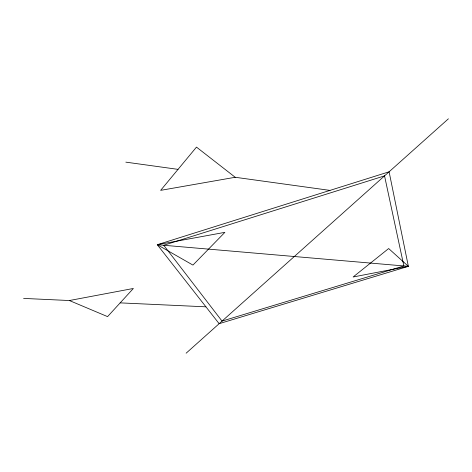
<?xml version="1.0" encoding="UTF-8"?>
<svg xmlns="http://www.w3.org/2000/svg" width="472" height="472" viewBox="0 0 472 472"><rect width="100%" height="100%" fill="white"/><g stroke="black" fill="none" stroke-linecap="round" stroke-linejoin="round"><path stroke-width="0.71" d="M186.133 353.198L448.4 118.802M157.288 244.708L389.105 171.796L408.363 266.338L219.144 323.692L157.288 244.708L224.884 232.348L192.942 265.087L157.288 244.708L408.363 266.338L388.662 248.537L353.127 276.987L408.363 266.338M69.366 300.528L133.358 288.469L107.575 316.618L69.366 300.528L23.6 298.416M235.215 177.277L160.645 190.352L196.476 147.111L235.215 177.277L329.981 190.393M120.165 302.871L205.934 306.829M125.841 162.144L178.032 169.365M384.538 175.879L163.725 245.263L222.047 321.102L403.867 265.948L384.538 175.879"/></g></svg>
